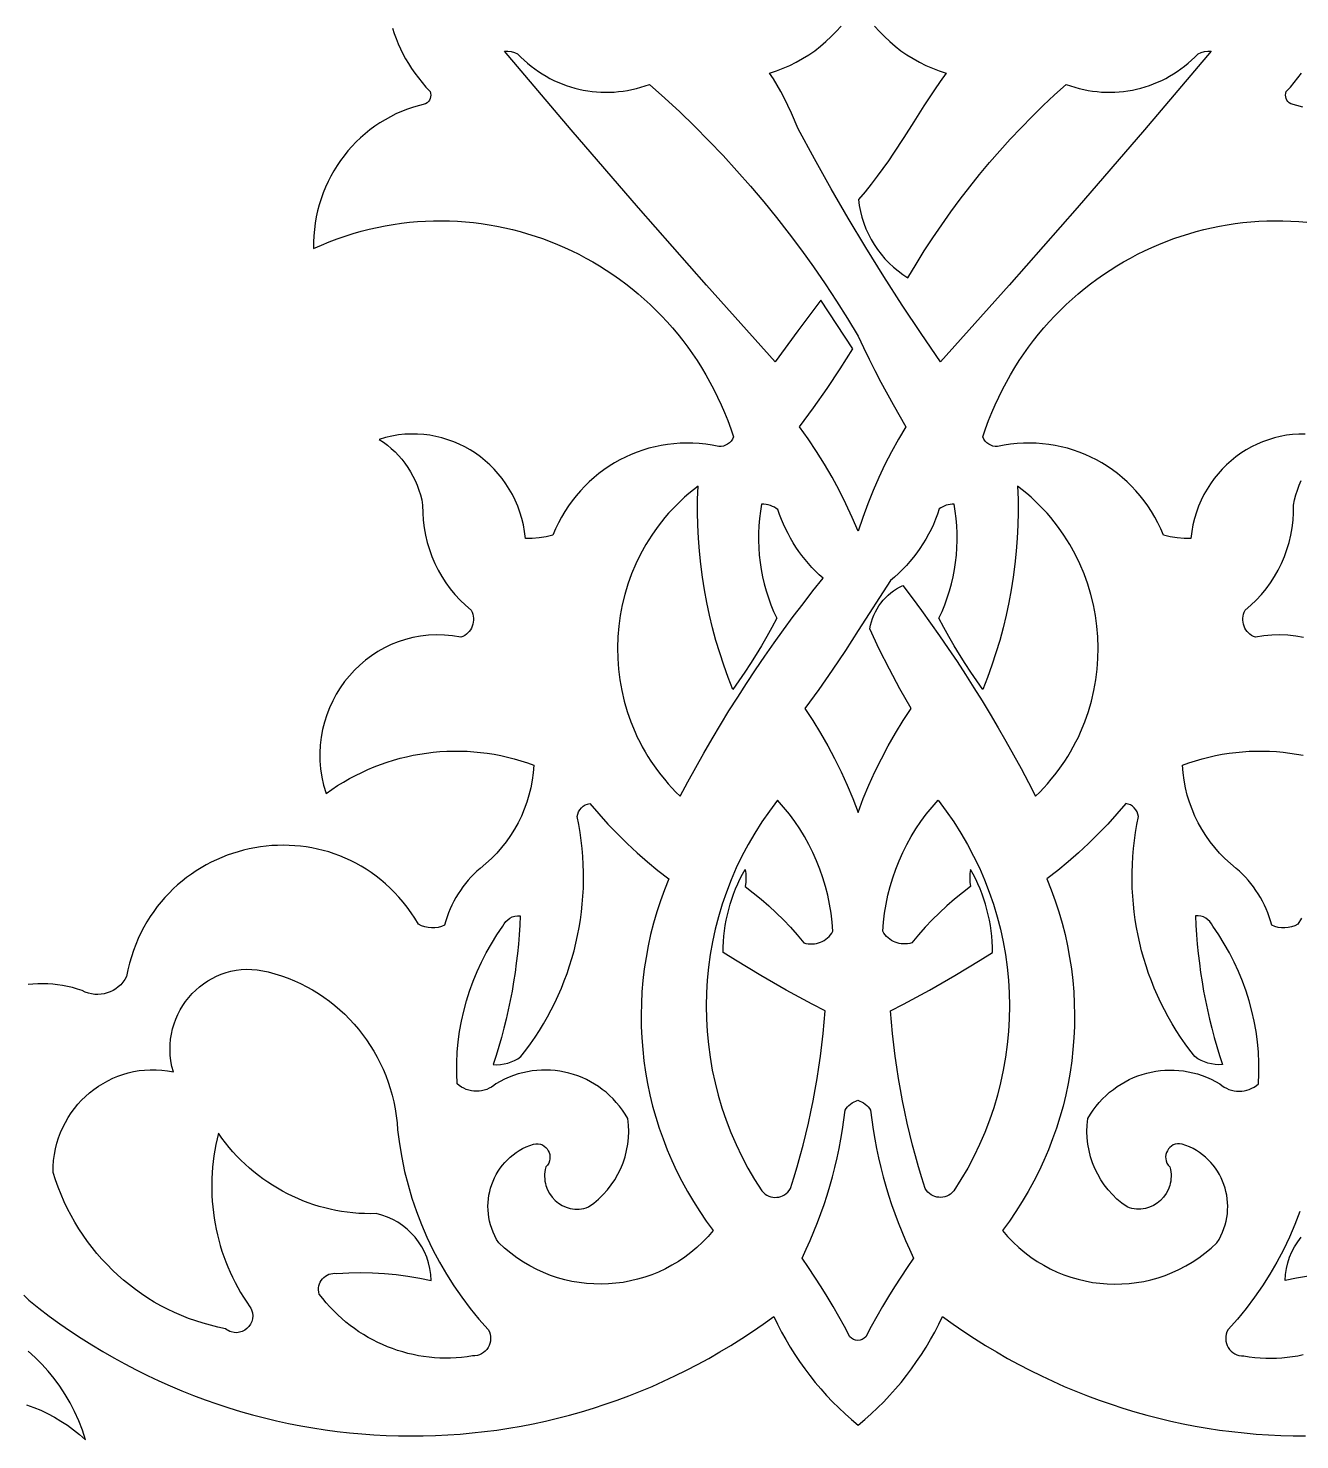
# Model space of a CAD drawing. Extents: x -103 to 103, y 12 to 127.
# Drawn here: x -41.7 to 22.2, y 12.1 to 83 of the extents above; entities that cross this region are included whole.
import ezdxf

# ---------------------------------------------------------------- set-up
doc = ezdxf.new("R2010")
doc.units = 0
doc.header["$MEASUREMENT"] = 0
doc.layers.add('LAYER_1', color=1, linetype='CONTINUOUS')

msp = doc.modelspace()

# ---------------------------------------------------------------- linework, layer by layer
at = {"layer": 'LAYER_1'}
for points in [[(-23.375, 82.966), (-23.289, 82.705), (-23.193, 82.446), (-23.088, 82.189), (-22.972, 81.934), (-22.847, 81.682), (-22.713, 81.432), (-22.568, 81.186), (-22.413, 80.943), (-22.249, 80.704), (-22.074, 80.468), (-21.889, 80.237), (-21.694, 80.009), (-21.488, 79.786), (-21.462, 79.698), (-21.453, 79.608), (-21.46, 79.52), (-21.483, 79.434), (-21.52, 79.355), (-21.571, 79.283), (-21.635, 79.221), (-21.711, 79.171), (-22.021, 79.095), (-22.325, 79.006), (-22.623, 78.905), (-22.914, 78.79), (-23.199, 78.664), (-23.476, 78.526), (-23.746, 78.376), (-24.008, 78.215), (-24.263, 78.044), (-24.509, 77.862), (-24.747, 77.669), (-24.977, 77.468), (-25.197, 77.256), (-25.408, 77.036), (-25.61, 76.807), (-25.802, 76.569), (-25.984, 76.323), (-26.155, 76.07), (-26.317, 75.809), (-26.467, 75.541), (-26.606, 75.267), (-26.734, 74.986), (-26.851, 74.7), (-26.955, 74.407), (-27.048, 74.11), (-27.128, 73.807), (-27.195, 73.5), (-27.249, 73.188), (-27.291, 72.873), (-27.318, 72.554), (-27.332, 72.231), (-27.332, 71.906), (-26.939, 72.081), (-26.543, 72.243), (-26.145, 72.394), (-25.746, 72.532), (-25.346, 72.659), (-24.944, 72.775), (-24.542, 72.879), (-24.139, 72.971), (-23.735, 73.052), (-23.331, 73.121), (-22.926, 73.18), (-22.522, 73.227), (-22.118, 73.263), (-21.714, 73.288), (-21.311, 73.303), (-20.909, 73.306), (-20.508, 73.299), (-20.107, 73.281), (-19.709, 73.253), (-19.311, 73.214), (-18.916, 73.165), (-18.522, 73.105), (-18.131, 73.035), (-17.741, 72.956), (-17.355, 72.866), (-16.971, 72.766), (-16.59, 72.656), (-16.211, 72.537), (-15.837, 72.408), (-15.465, 72.269), (-15.098, 72.121), (-14.734, 71.964), (-14.374, 71.797), (-14.018, 71.62), (-13.667, 71.435), (-13.32, 71.241), (-12.979, 71.037), (-12.642, 70.825), (-12.31, 70.604), (-11.984, 70.374), (-11.663, 70.135), (-11.348, 69.888), (-11.039, 69.632), (-10.736, 69.368), (-10.439, 69.096), (-10.149, 68.815), (-9.866, 68.527), (-9.589, 68.23), (-9.32, 67.925), (-9.057, 67.612), (-8.803, 67.292), (-8.556, 66.964), (-8.316, 66.628), (-8.085, 66.285), (-7.862, 65.934), (-7.648, 65.576), (-7.442, 65.21), (-7.245, 64.838), (-7.056, 64.458), (-6.877, 64.071), (-6.708, 63.677), (-6.548, 63.277), (-6.398, 62.87), (-6.257, 62.455), (-6.31, 62.346), (-6.378, 62.248), (-6.459, 62.164), (-6.552, 62.093), (-6.654, 62.038), (-6.764, 61.999), (-6.879, 61.979), (-6.999, 61.976), (-7.324, 62.042), (-7.648, 62.092), (-7.973, 62.127), (-8.296, 62.147), (-8.618, 62.153), (-8.938, 62.143), (-9.256, 62.12), (-9.572, 62.083), (-9.884, 62.032), (-10.193, 61.967), (-10.499, 61.889), (-10.8, 61.797), (-11.096, 61.693), (-11.388, 61.576), (-11.674, 61.447), (-11.955, 61.305), (-12.229, 61.151), (-12.497, 60.985), (-12.758, 60.807), (-13.011, 60.618), (-13.256, 60.418), (-13.494, 60.207), (-13.722, 59.985), (-13.942, 59.753), (-14.152, 59.51), (-14.352, 59.257), (-14.542, 58.994), (-14.722, 58.721), (-14.89, 58.439), (-15.047, 58.147), (-15.192, 57.847), (-15.324, 57.537), (-15.663, 57.453), (-16.007, 57.397), (-16.354, 57.369), (-16.703, 57.369), (-16.745, 57.708), (-16.804, 58.04), (-16.882, 58.364), (-16.976, 58.679), (-17.087, 58.985), (-17.213, 59.281), (-17.355, 59.568), (-17.511, 59.844), (-17.681, 60.11), (-17.865, 60.365), (-18.061, 60.609), (-18.27, 60.84), (-18.49, 61.059), (-18.721, 61.266), (-18.962, 61.459), (-19.213, 61.639), (-19.473, 61.805), (-19.741, 61.956), (-20.018, 62.093), (-20.301, 62.215), (-20.591, 62.32), (-20.888, 62.41), (-21.189, 62.484), (-21.496, 62.54), (-21.806, 62.58), (-22.12, 62.601), (-22.437, 62.605), (-22.757, 62.59), (-23.078, 62.556), (-23.4, 62.503), (-23.723, 62.43), (-24.046, 62.337), (-23.832, 62.195), (-23.627, 62.043), (-23.432, 61.881), (-23.246, 61.708), (-23.069, 61.527), (-22.903, 61.336), (-22.747, 61.137), (-22.602, 60.93), (-22.467, 60.715), (-22.344, 60.494), (-22.233, 60.265), (-22.133, 60.031), (-22.045, 59.79), (-21.97, 59.545), (-21.908, 59.294), (-21.858, 59.04), (-21.855, 58.657), (-21.83, 58.277), (-21.784, 57.901), (-21.717, 57.53), (-21.629, 57.164), (-21.521, 56.806), (-21.394, 56.454), (-21.247, 56.111), (-21.082, 55.777), (-20.898, 55.453), (-20.695, 55.139), (-20.475, 54.837), (-20.238, 54.548), (-19.984, 54.272), (-19.713, 54.01), (-19.426, 53.763), (-19.379, 53.665), (-19.344, 53.564), (-19.321, 53.462), (-19.31, 53.36), (-19.309, 53.258), (-19.32, 53.157), (-19.34, 53.058), (-19.371, 52.962), (-19.412, 52.87), (-19.462, 52.783), (-19.521, 52.701), (-19.588, 52.626), (-19.665, 52.558), (-19.749, 52.499), (-19.841, 52.448), (-19.94, 52.407), (-20.356, 52.477), (-20.767, 52.516), (-21.172, 52.527), (-21.57, 52.51), (-21.961, 52.466), (-22.344, 52.396), (-22.717, 52.301), (-23.081, 52.181), (-23.434, 52.039), (-23.776, 51.874), (-24.105, 51.689), (-24.421, 51.483), (-24.723, 51.257), (-25.01, 51.014), (-25.281, 50.752), (-25.536, 50.475), (-25.774, 50.181), (-25.994, 49.874), (-26.194, 49.552), (-26.375, 49.218), (-26.536, 48.873), (-26.675, 48.516), (-26.792, 48.15), (-26.885, 47.774), (-26.955, 47.391), (-27.001, 47.001), (-27.02, 46.605), (-27.014, 46.204), (-26.98, 45.799), (-26.918, 45.39), (-26.828, 44.98), (-26.708, 44.568), (-26.421, 44.77), (-26.129, 44.962), (-25.833, 45.144), (-25.532, 45.316), (-25.227, 45.478), (-24.918, 45.63), (-24.606, 45.773), (-24.29, 45.905), (-23.97, 46.027), (-23.648, 46.139), (-23.323, 46.241), (-22.995, 46.333), (-22.666, 46.415), (-22.334, 46.486), (-22, 46.547), (-21.665, 46.598), (-21.328, 46.639), (-20.99, 46.669), (-20.651, 46.689), (-20.312, 46.698), (-19.972, 46.697), (-19.632, 46.686), (-19.293, 46.664), (-18.953, 46.631), (-18.614, 46.588), (-18.276, 46.535), (-17.938, 46.47), (-17.602, 46.395), (-17.268, 46.31), (-16.935, 46.213), (-16.604, 46.106), (-16.276, 45.988), (-16.307, 45.607), (-16.359, 45.229), (-16.43, 44.857), (-16.521, 44.491), (-16.63, 44.131), (-16.758, 43.778), (-16.905, 43.434), (-17.069, 43.098), (-17.25, 42.771), (-17.449, 42.455), (-17.664, 42.15), (-17.895, 41.856), (-18.142, 41.575), (-18.405, 41.306), (-18.683, 41.052), (-18.975, 40.812), (-19.135, 40.67), (-19.288, 40.523), (-19.436, 40.37), (-19.577, 40.212), (-19.713, 40.048), (-19.842, 39.88), (-19.964, 39.707), (-20.08, 39.529), (-20.19, 39.347), (-20.292, 39.161), (-20.388, 38.971), (-20.477, 38.778), (-20.558, 38.58), (-20.633, 38.379), (-20.699, 38.176), (-20.759, 37.969), (-20.918, 37.9), (-21.082, 37.853), (-21.25, 37.827), (-21.419, 37.822), (-21.587, 37.838), (-21.753, 37.875), (-21.914, 37.933), (-22.068, 38.012), (-22.248, 38.306), (-22.436, 38.588), (-22.632, 38.859), (-22.836, 39.118), (-23.046, 39.365), (-23.264, 39.6), (-23.488, 39.824), (-23.718, 40.037), (-23.954, 40.238), (-24.196, 40.428), (-24.443, 40.606), (-24.695, 40.774), (-24.952, 40.93), (-25.213, 41.075), (-25.477, 41.209), (-25.746, 41.331), (-26.018, 41.443), (-26.293, 41.544), (-26.571, 41.634), (-26.851, 41.714), (-27.133, 41.782), (-27.417, 41.84), (-27.702, 41.887), (-27.988, 41.924), (-28.276, 41.95), (-28.564, 41.966), (-28.852, 41.971), (-29.139, 41.966), (-29.427, 41.951), (-29.713, 41.926), (-29.999, 41.89), (-30.283, 41.844), (-30.565, 41.788), (-30.846, 41.723), (-31.124, 41.647), (-31.399, 41.561), (-31.671, 41.466), (-31.94, 41.36), (-32.205, 41.246), (-32.467, 41.121), (-32.724, 40.987), (-32.976, 40.843), (-33.224, 40.69), (-33.466, 40.527), (-33.703, 40.355), (-33.934, 40.174), (-34.158, 39.983), (-34.376, 39.784), (-34.588, 39.575), (-34.792, 39.357), (-34.989, 39.13), (-35.178, 38.894), (-35.359, 38.649), (-35.531, 38.395), (-35.695, 38.133), (-35.85, 37.862), (-35.995, 37.582), (-36.131, 37.293), (-36.257, 36.996), (-36.372, 36.69), (-36.477, 36.376), (-36.571, 36.054), (-36.653, 35.723), (-36.724, 35.384), (-36.809, 35.235), (-36.907, 35.099), (-37.015, 34.976), (-37.134, 34.865), (-37.262, 34.767), (-37.398, 34.684), (-37.541, 34.614), (-37.689, 34.559), (-37.842, 34.518), (-37.998, 34.492), (-38.156, 34.482), (-38.316, 34.488), (-38.475, 34.51), (-38.634, 34.548), (-38.79, 34.603), (-38.943, 34.676), (-39.188, 34.757), (-39.434, 34.827), (-39.681, 34.886), (-39.929, 34.934), (-40.178, 34.972), (-40.426, 35), (-40.675, 35.016), (-40.923, 35.023), (-41.171, 35.019), (-41.417, 35.006), (-41.663, 34.982)], [(0.823, 83.075), (1.065, 82.802), (1.32, 82.541), (1.586, 82.294), (1.862, 82.059), (2.15, 81.838), (2.447, 81.632), (2.754, 81.439), (3.071, 81.261), (3.396, 81.099), (3.728, 80.952), (4.069, 80.821), (4.417, 80.706), (4.121, 80.29), (3.839, 79.878), (3.304, 79.065), (2.794, 78.266), (2.292, 77.477), (1.78, 76.696), (1.515, 76.308), (1.242, 75.921), (0.957, 75.534), (0.659, 75.148), (0.346, 74.761), (0.015, 74.374), (0.057, 74.07), (0.116, 73.77), (0.191, 73.476), (0.283, 73.188), (0.391, 72.907), (0.514, 72.633), (0.652, 72.368), (0.804, 72.111), (0.971, 71.863), (1.151, 71.625), (1.345, 71.398), (1.551, 71.182), (1.771, 70.978), (2.002, 70.786), (2.245, 70.608), (2.499, 70.443), (2.904, 71.123), (3.321, 71.793), (3.751, 72.455), (4.194, 73.107), (4.65, 73.749), (5.117, 74.383), (5.597, 75.006), (6.09, 75.619), (6.594, 76.222), (7.109, 76.815), (7.637, 77.398), (8.176, 77.969), (8.726, 78.53), (9.287, 79.08), (9.86, 79.618), (10.443, 80.145), (10.661, 80.068), (10.879, 79.999), (11.1, 79.938), (11.321, 79.886), (11.543, 79.843), (11.765, 79.808), (11.988, 79.781), (12.212, 79.763), (12.435, 79.752), (12.658, 79.75), (12.88, 79.757), (13.102, 79.771), (13.323, 79.793), (13.543, 79.823), (13.761, 79.862), (13.978, 79.908), (14.193, 79.962), (14.406, 80.023), (14.617, 80.093), (14.826, 80.17), (15.032, 80.255), (15.235, 80.347), (15.436, 80.447), (15.633, 80.555), (15.826, 80.67), (16.016, 80.792), (16.202, 80.922), (16.384, 81.059), (16.561, 81.203), (16.734, 81.355), (16.902, 81.513), (17.066, 81.679), (17.222, 81.745), (17.385, 81.79), (17.552, 81.814), (17.721, 81.815), (16.052, 79.84), (14.374, 77.872), (12.688, 75.913), (10.993, 73.96), (9.289, 72.016), (7.578, 70.079), (5.857, 68.151), (4.129, 66.23), (3.16, 67.641), (2.212, 69.067), (1.286, 70.508), (0.382, 71.963), (-0.5, 73.431), (-1.361, 74.913), (-2.199, 76.408), (-3.015, 77.917), (-3.354, 78.703), (-3.527, 79.08), (-3.703, 79.441), (-3.883, 79.787), (-4.067, 80.115), (-4.256, 80.422), (-4.45, 80.706), (-4.103, 80.821), (-3.762, 80.952), (-3.429, 81.099), (-3.104, 81.261), (-2.788, 81.439), (-2.481, 81.632), (-2.183, 81.838), (-1.896, 82.059), (-1.619, 82.294), (-1.353, 82.541), (-1.099, 82.802), (-0.857, 83.075)], [(22.325, 79.006), (22.021, 79.095), (21.711, 79.171), (21.635, 79.221), (21.571, 79.283), (21.52, 79.355), (21.483, 79.434), (21.46, 79.52), (21.453, 79.608), (21.462, 79.698), (21.488, 79.786), (21.694, 80.009), (21.889, 80.237), (22.074, 80.468), (22.249, 80.704)], [(22.437, 62.605), (22.12, 62.601), (21.806, 62.58), (21.496, 62.54), (21.189, 62.484), (20.888, 62.41), (20.591, 62.32), (20.301, 62.215), (20.018, 62.093), (19.741, 61.956), (19.473, 61.805), (19.213, 61.639), (18.962, 61.459), (18.721, 61.266), (18.49, 61.059), (18.27, 60.84), (18.061, 60.609), (17.865, 60.365), (17.681, 60.11), (17.511, 59.844), (17.355, 59.568), (17.213, 59.281), (17.087, 58.985), (16.976, 58.679), (16.882, 58.364), (16.804, 58.04), (16.745, 57.708), (16.703, 57.369), (16.354, 57.369), (16.007, 57.397), (15.663, 57.453), (15.324, 57.537), (15.192, 57.847), (15.047, 58.147), (14.89, 58.439), (14.722, 58.721), (14.542, 58.994), (14.352, 59.257), (14.152, 59.51), (13.942, 59.753), (13.722, 59.985), (13.494, 60.207), (13.256, 60.418), (13.011, 60.618), (12.758, 60.807), (12.497, 60.985), (12.229, 61.151), (11.955, 61.305), (11.674, 61.447), (11.388, 61.576), (11.096, 61.693), (10.8, 61.797), (10.499, 61.889), (10.193, 61.967), (9.884, 62.032), (9.572, 62.083), (9.256, 62.12), (8.938, 62.143), (8.618, 62.153), (8.296, 62.147), (7.973, 62.127), (7.648, 62.092), (7.324, 62.042), (6.999, 61.976), (6.879, 61.979), (6.764, 61.999), (6.654, 62.038), (6.552, 62.093), (6.459, 62.164), (6.378, 62.248), (6.31, 62.346), (6.257, 62.455), (6.398, 62.87), (6.548, 63.277), (6.708, 63.677), (6.877, 64.071), (7.056, 64.458), (7.245, 64.838), (7.442, 65.21), (7.648, 65.576), (7.862, 65.934), (8.085, 66.285), (8.316, 66.628), (8.556, 66.964), (8.803, 67.292), (9.057, 67.612), (9.32, 67.925), (9.589, 68.23), (9.866, 68.527), (10.149, 68.815), (10.439, 69.096), (10.736, 69.368), (11.039, 69.632), (11.348, 69.888), (11.663, 70.135), (11.984, 70.374), (12.31, 70.604), (12.642, 70.825), (12.979, 71.037), (13.32, 71.241), (13.667, 71.435), (14.018, 71.62), (14.374, 71.797), (14.734, 71.964), (15.098, 72.121), (15.465, 72.269), (15.837, 72.408), (16.211, 72.537), (16.59, 72.656), (16.971, 72.766), (17.355, 72.866), (17.741, 72.956), (18.131, 73.035), (18.522, 73.105), (18.916, 73.165), (19.311, 73.214), (19.709, 73.253), (20.107, 73.281), (20.508, 73.299), (20.909, 73.306), (21.311, 73.303), (21.714, 73.288), (22.118, 73.263), (22.522, 73.227)], [(22.344, 52.396), (21.961, 52.466), (21.57, 52.51), (21.172, 52.527), (20.767, 52.516), (20.356, 52.477), (19.94, 52.407), (19.841, 52.448), (19.749, 52.499), (19.665, 52.558), (19.588, 52.626), (19.521, 52.701), (19.462, 52.783), (19.412, 52.87), (19.371, 52.962), (19.34, 53.058), (19.32, 53.157), (19.309, 53.258), (19.31, 53.36), (19.321, 53.462), (19.344, 53.564), (19.379, 53.665), (19.426, 53.763), (19.713, 54.01), (19.984, 54.272), (20.238, 54.548), (20.475, 54.837), (20.695, 55.139), (20.898, 55.453), (21.082, 55.777), (21.247, 56.111), (21.394, 56.454), (21.521, 56.806), (21.629, 57.164), (21.717, 57.53), (21.784, 57.901), (21.83, 58.277), (21.855, 58.657), (21.858, 59.04), (21.908, 59.294), (21.97, 59.545), (22.045, 59.79), (22.133, 60.031), (22.233, 60.265)], [(22.248, 38.306), (22.068, 38.012), (21.914, 37.933), (21.753, 37.875), (21.587, 37.838), (21.419, 37.822), (21.25, 37.827), (21.082, 37.853), (20.918, 37.9), (20.759, 37.969), (20.699, 38.176), (20.633, 38.379), (20.558, 38.58), (20.477, 38.778), (20.388, 38.971), (20.292, 39.161), (20.19, 39.347), (20.08, 39.529), (19.964, 39.707), (19.842, 39.88), (19.713, 40.048), (19.577, 40.212), (19.436, 40.37), (19.288, 40.523), (19.135, 40.67), (18.975, 40.812), (18.683, 41.052), (18.405, 41.306), (18.142, 41.575), (17.895, 41.856), (17.664, 42.15), (17.449, 42.455), (17.25, 42.771), (17.069, 43.098), (16.905, 43.434), (16.758, 43.778), (16.63, 44.131), (16.521, 44.491), (16.43, 44.857), (16.359, 45.229), (16.307, 45.607), (16.276, 45.988), (16.604, 46.106), (16.935, 46.213), (17.268, 46.31), (17.602, 46.395), (17.938, 46.47), (18.276, 46.535), (18.614, 46.588), (18.953, 46.631), (19.293, 46.664), (19.632, 46.686), (19.972, 46.697), (20.312, 46.698), (20.651, 46.689), (20.99, 46.669), (21.328, 46.639), (21.665, 46.598), (22, 46.547), (22.334, 46.486)], [(22.169, 23.596), (21.919, 22.944), (21.644, 22.304), (21.343, 21.675), (21.017, 21.058), (20.668, 20.455), (20.294, 19.867), (19.896, 19.293), (19.476, 18.735), (19.032, 18.193), (18.566, 17.669), (18.511, 17.554), (18.474, 17.437), (18.454, 17.32), (18.449, 17.203), (18.46, 17.088), (18.486, 16.977), (18.525, 16.87), (18.577, 16.769), (18.641, 16.676), (18.716, 16.592), (18.802, 16.518), (18.897, 16.455), (19.001, 16.405), (19.113, 16.37), (19.232, 16.35), (19.357, 16.347), (19.631, 16.306), (19.906, 16.274), (20.18, 16.252), (20.454, 16.24), (20.727, 16.237), (20.999, 16.243), (21.27, 16.259), (21.54, 16.284), (21.808, 16.319), (22.075, 16.362), (22.339, 16.415)], [(22.596, 20.359), (22.008, 20.258), (21.424, 20.134), (21.446, 20.438), (21.492, 20.734), (21.563, 21.023), (21.656, 21.302), (21.771, 21.571), (21.906, 21.828), (22.061, 22.072), (22.236, 22.302)], [(-41.882, 19.397), (-41.631, 19.144), (-41.117, 18.739), (-40.598, 18.347), (-40.072, 17.966), (-39.541, 17.599), (-39.003, 17.243), (-38.461, 16.9), (-37.913, 16.569), (-37.36, 16.251), (-36.802, 15.945), (-36.24, 15.652), (-35.673, 15.371), (-35.101, 15.102), (-34.526, 14.846), (-33.946, 14.602), (-33.363, 14.37), (-32.777, 14.151), (-32.187, 13.945), (-31.594, 13.751), (-30.998, 13.569), (-30.399, 13.4), (-29.797, 13.243), (-29.193, 13.098), (-28.587, 12.967), (-27.979, 12.847), (-27.37, 12.74), (-26.758, 12.646), (-26.146, 12.564), (-25.531, 12.494), (-24.916, 12.437), (-24.301, 12.392), (-23.684, 12.36), (-23.067, 12.34), (-22.45, 12.333), (-21.832, 12.339), (-21.215, 12.356), (-20.598, 12.387), (-19.982, 12.43), (-19.366, 12.485), (-18.751, 12.553), (-18.138, 12.633), (-17.525, 12.726), (-16.914, 12.832), (-16.305, 12.95), (-15.698, 13.08), (-15.092, 13.224), (-14.489, 13.379), (-13.889, 13.547), (-13.291, 13.728), (-12.695, 13.922), (-12.103, 14.127), (-11.514, 14.346), (-10.928, 14.577), (-10.346, 14.821), (-9.768, 15.077), (-9.194, 15.346), (-8.624, 15.627), (-8.058, 15.921), (-7.497, 16.228), (-6.94, 16.547), (-6.389, 16.879), (-5.843, 17.223), (-5.302, 17.58), (-4.766, 17.95), (-4.236, 18.332), (-4.045, 17.937), (-3.844, 17.549), (-3.632, 17.167), (-3.41, 16.792), (-3.178, 16.423), (-2.936, 16.062), (-2.684, 15.707), (-2.422, 15.361), (-2.151, 15.022), (-1.87, 14.691), (-1.581, 14.367), (-1.282, 14.053), (-0.974, 13.746), (-0.658, 13.449), (-0.333, 13.16), (0, 12.881), (0.333, 13.16), (0.658, 13.449), (0.974, 13.746), (1.282, 14.053), (1.581, 14.367), (1.87, 14.691), (2.151, 15.022), (2.422, 15.361), (2.684, 15.707), (2.936, 16.062), (3.178, 16.423), (3.41, 16.792), (3.632, 17.167), (3.844, 17.549), (4.045, 17.937), (4.236, 18.332), (4.766, 17.95), (5.302, 17.58), (5.843, 17.223), (6.389, 16.879), (6.94, 16.547), (7.497, 16.228), (8.058, 15.921), (8.624, 15.627), (9.194, 15.346), (9.768, 15.077), (10.346, 14.821), (10.928, 14.577), (11.514, 14.346), (12.103, 14.127), (12.695, 13.922), (13.291, 13.728), (13.889, 13.547), (14.489, 13.379), (15.092, 13.224), (15.698, 13.08), (16.305, 12.95), (16.914, 12.832), (17.525, 12.726), (18.138, 12.633), (18.751, 12.553), (19.366, 12.485), (19.982, 12.43), (20.598, 12.387), (21.215, 12.356), (21.832, 12.339), (22.45, 12.333)], [(-41.739, 13.901), (-41.38, 13.769), (-41.028, 13.62), (-40.682, 13.456), (-40.344, 13.275), (-40.013, 13.079), (-39.691, 12.868), (-39.378, 12.641), (-39.074, 12.4), (-38.78, 12.143), (-38.939, 12.63), (-39.122, 13.101), (-39.327, 13.557), (-39.553, 13.997), (-39.8, 14.42), (-40.067, 14.826), (-40.352, 15.215), (-40.655, 15.586), (-40.975, 15.939), (-41.312, 16.274), (-41.664, 16.589)]]:
    msp.add_lwpolyline(points, dxfattribs=at)
for points in [[(-0.269, 66.879), (-1.869, 69.32), (-3.022, 67.78), (-4.162, 66.23), (-5.891, 68.151), (-7.611, 70.079), (-9.323, 72.016), (-11.026, 73.96), (-12.721, 75.913), (-14.407, 77.872), (-16.085, 79.84), (-17.754, 81.815), (-17.585, 81.814), (-17.418, 81.79), (-17.256, 81.745), (-17.099, 81.679), (-16.936, 81.513), (-16.768, 81.355), (-16.595, 81.203), (-16.417, 81.059), (-16.235, 80.922), (-16.05, 80.792), (-15.86, 80.67), (-15.666, 80.555), (-15.469, 80.447), (-15.269, 80.347), (-15.066, 80.255), (-14.86, 80.17), (-14.651, 80.093), (-14.44, 80.023), (-14.227, 79.962), (-14.012, 79.908), (-13.795, 79.862), (-13.576, 79.823), (-13.356, 79.793), (-13.135, 79.771), (-12.914, 79.757), (-12.691, 79.75), (-12.468, 79.752), (-12.245, 79.763), (-12.022, 79.781), (-11.799, 79.808), (-11.576, 79.843), (-11.354, 79.886), (-11.133, 79.938), (-10.913, 79.999), (-10.694, 80.068), (-10.477, 80.145), (-9.709, 79.46), (-8.955, 78.761), (-8.216, 78.046), (-7.491, 77.317), (-6.78, 76.573), (-6.085, 75.816), (-5.405, 75.044), (-4.74, 74.259), (-4.091, 73.46), (-3.457, 72.649), (-2.84, 71.824), (-2.238, 70.987), (-1.653, 70.137), (-1.084, 69.275), (-0.532, 68.401), (0.003, 67.515), (0.268, 66.938), (0.549, 66.362), (0.841, 65.787), (1.142, 65.214), (1.763, 64.08), (2.389, 62.969), (2.021, 62.349), (1.673, 61.718), (1.345, 61.076), (1.036, 60.425), (0.748, 59.764), (0.479, 59.094), (0.232, 58.416), (0.005, 57.729), (-0.293, 58.424), (-0.612, 59.108), (-0.951, 59.781), (-1.311, 60.443), (-1.691, 61.093), (-2.091, 61.731), (-2.51, 62.357), (-2.948, 62.969), (-2.243, 63.921), (-1.561, 64.89), (-0.903, 65.876)], [(-1.762, 55.368), (-1.955, 55.543), (-2.142, 55.725), (-2.323, 55.912), (-2.497, 56.105), (-2.664, 56.304), (-2.824, 56.508), (-2.978, 56.718), (-3.124, 56.932), (-3.263, 57.152), (-3.395, 57.376), (-3.52, 57.605), (-3.636, 57.838), (-3.746, 58.076), (-3.847, 58.317), (-3.941, 58.562), (-4.026, 58.811), (-4.113, 58.871), (-4.206, 58.926), (-4.304, 58.973), (-4.407, 59.014), (-4.513, 59.046), (-4.623, 59.071), (-4.735, 59.086), (-4.849, 59.093), (-4.909, 58.728), (-4.954, 58.361), (-4.985, 57.994), (-5.001, 57.627), (-5.003, 57.26), (-4.99, 56.894), (-4.964, 56.529), (-4.923, 56.165), (-4.867, 55.803), (-4.798, 55.444), (-4.715, 55.087), (-4.617, 54.734), (-4.506, 54.385), (-4.381, 54.039), (-4.242, 53.698), (-4.089, 53.363), (-4.336, 52.899), (-4.592, 52.44), (-4.855, 51.985), (-5.126, 51.536), (-5.404, 51.091), (-5.69, 50.651), (-5.984, 50.216), (-6.285, 49.787), (-6.524, 50.394), (-6.746, 51.008), (-6.951, 51.626), (-7.139, 52.25), (-7.31, 52.878), (-7.463, 53.511), (-7.6, 54.147), (-7.719, 54.787), (-7.82, 55.43), (-7.904, 56.076), (-7.971, 56.724), (-8.02, 57.374), (-8.051, 58.025), (-8.064, 58.678), (-8.06, 59.332), (-8.038, 59.987), (-8.269, 59.808), (-8.493, 59.623), (-8.71, 59.434), (-8.921, 59.24), (-9.125, 59.04), (-9.322, 58.837), (-9.512, 58.628), (-9.696, 58.416), (-9.873, 58.199), (-10.043, 57.978), (-10.207, 57.754), (-10.363, 57.525), (-10.513, 57.294), (-10.656, 57.058), (-10.922, 56.578), (-11.16, 56.087), (-11.371, 55.585), (-11.555, 55.073), (-11.711, 54.554), (-11.839, 54.028), (-11.94, 53.497), (-12.012, 52.962), (-12.058, 52.423), (-12.075, 51.883), (-12.064, 51.343), (-12.025, 50.803), (-11.958, 50.266), (-11.863, 49.731), (-11.74, 49.202), (-11.588, 48.678), (-11.408, 48.161), (-11.199, 47.653), (-11.084, 47.402), (-10.962, 47.154), (-10.833, 46.908), (-10.696, 46.666), (-10.553, 46.426), (-10.402, 46.19), (-10.244, 45.956), (-10.079, 45.727), (-9.906, 45.501), (-9.727, 45.279), (-9.54, 45.06), (-9.346, 44.846), (-9.144, 44.637), (-8.936, 44.431), (-8.547, 45.157), (-8.15, 45.878), (-7.745, 46.595), (-7.332, 47.305), (-6.911, 48.011), (-6.483, 48.711), (-6.046, 49.405), (-5.601, 50.093), (-5.148, 50.776), (-4.688, 51.452), (-4.22, 52.121), (-3.743, 52.785), (-3.26, 53.441), (-2.768, 54.09), (-2.269, 54.733)], [(-0.002, 43.622), (0.259, 44.309), (0.54, 44.988), (0.842, 45.656), (1.165, 46.315), (1.507, 46.963), (1.869, 47.6), (2.251, 48.225), (2.652, 48.839), (2.097, 49.817), (1.567, 50.81), (1.061, 51.815), (0.579, 52.833), (0.616, 53.01), (0.663, 53.184), (0.72, 53.354), (0.787, 53.519), (0.863, 53.679), (0.948, 53.834), (1.042, 53.983), (1.145, 54.126), (1.255, 54.263), (1.374, 54.392), (1.5, 54.515), (1.634, 54.629), (1.774, 54.736), (1.921, 54.834), (2.075, 54.924), (2.235, 55.004), (2.707, 54.382), (3.173, 53.754), (3.631, 53.121), (4.082, 52.482), (4.525, 51.839), (4.961, 51.19), (5.39, 50.536), (5.811, 49.877), (6.224, 49.213), (6.63, 48.544), (7.028, 47.87), (7.418, 47.191), (7.801, 46.508), (8.176, 45.82), (8.543, 45.128), (8.902, 44.431), (9.111, 44.637), (9.312, 44.846), (9.506, 45.06), (9.693, 45.279), (9.873, 45.501), (10.045, 45.727), (10.21, 45.956), (10.368, 46.19), (10.519, 46.426), (10.663, 46.666), (10.799, 46.908), (10.928, 47.154), (11.051, 47.402), (11.166, 47.653), (11.374, 48.161), (11.554, 48.678), (11.706, 49.202), (11.829, 49.731), (11.925, 50.266), (11.991, 50.803), (12.03, 51.343), (12.041, 51.883), (12.024, 52.423), (11.979, 52.962), (11.906, 53.497), (11.805, 54.028), (11.677, 54.554), (11.521, 55.073), (11.338, 55.585), (11.127, 56.087), (10.888, 56.578), (10.623, 57.058), (10.48, 57.294), (10.33, 57.525), (10.173, 57.754), (10.01, 57.978), (9.84, 58.199), (9.663, 58.416), (9.479, 58.628), (9.288, 58.837), (9.091, 59.04), (8.887, 59.24), (8.677, 59.434), (8.459, 59.623), (8.235, 59.808), (8.004, 59.987), (8.026, 59.332), (8.031, 58.678), (8.017, 58.025), (7.986, 57.374), (7.937, 56.724), (7.871, 56.076), (7.787, 55.43), (7.685, 54.787), (7.566, 54.147), (7.43, 53.511), (7.276, 52.878), (7.105, 52.25), (6.917, 51.626), (6.712, 51.008), (6.49, 50.394), (6.251, 49.787), (5.95, 50.216), (5.657, 50.651), (5.371, 51.091), (5.092, 51.536), (4.821, 51.985), (4.558, 52.44), (4.303, 52.899), (4.055, 53.363), (4.208, 53.698), (4.347, 54.039), (4.472, 54.385), (4.584, 54.734), (4.681, 55.087), (4.765, 55.444), (4.834, 55.803), (4.889, 56.165), (4.93, 56.529), (4.957, 56.894), (4.969, 57.26), (4.968, 57.627), (4.951, 57.994), (4.92, 58.361), (4.875, 58.728), (4.815, 59.093), (4.715, 59.088), (4.616, 59.075), (4.519, 59.056), (4.424, 59.029), (4.242, 58.954), (4.155, 58.907), (4.072, 58.853), (3.982, 58.589), (3.883, 58.328), (3.774, 58.072), (3.657, 57.821), (3.531, 57.575), (3.396, 57.334), (3.253, 57.098), (3.102, 56.867), (2.943, 56.643), (2.776, 56.424), (2.601, 56.211), (2.419, 56.005), (2.229, 55.806), (2.032, 55.613), (1.828, 55.428), (1.617, 55.25), (-0.006, 52.749), (-0.64, 51.746), (-1.298, 50.76), (-1.98, 49.791), (-2.685, 48.839), (-2.281, 48.226), (-1.896, 47.601), (-1.53, 46.964), (-1.184, 46.316), (-0.858, 45.657), (-0.552, 44.988), (-0.267, 44.31)], [(-15.674, 25.833), (-15.703, 25.71), (-15.724, 25.588), (-15.735, 25.468), (-15.738, 25.35), (-15.733, 25.233), (-15.719, 25.119), (-15.698, 25.007), (-15.67, 24.897), (-15.592, 24.688), (-15.487, 24.493), (-15.359, 24.315), (-15.21, 24.155), (-15.042, 24.017), (-14.857, 23.901), (-14.658, 23.811), (-14.554, 23.777), (-14.447, 23.749), (-14.338, 23.729), (-14.227, 23.717), (-14.114, 23.713), (-14, 23.717), (-13.884, 23.729), (-13.768, 23.751), (-13.651, 23.782), (-13.533, 23.822), (-13.271, 24.012), (-13.025, 24.219), (-12.795, 24.441), (-12.583, 24.678), (-12.389, 24.929), (-12.212, 25.191), (-12.055, 25.466), (-11.917, 25.75), (-11.798, 26.043), (-11.7, 26.345), (-11.622, 26.653), (-11.565, 26.967), (-11.53, 27.286), (-11.518, 27.609), (-11.527, 27.934), (-11.56, 28.261), (-11.691, 28.477), (-11.832, 28.684), (-11.981, 28.882), (-12.138, 29.07), (-12.303, 29.248), (-12.476, 29.417), (-12.655, 29.575), (-12.841, 29.724), (-13.034, 29.862), (-13.232, 29.99), (-13.435, 30.108), (-13.643, 30.216), (-13.856, 30.313), (-14.072, 30.399), (-14.293, 30.474), (-14.516, 30.539), (-14.743, 30.592), (-14.971, 30.635), (-15.202, 30.666), (-15.434, 30.686), (-15.667, 30.694), (-15.901, 30.691), (-16.135, 30.676), (-16.369, 30.649), (-16.602, 30.61), (-16.834, 30.56), (-17.065, 30.497), (-17.294, 30.422), (-17.521, 30.335), (-17.745, 30.235), (-17.965, 30.123), (-18.183, 29.998), (-18.291, 29.913), (-18.405, 29.839), (-18.523, 29.776), (-18.645, 29.725), (-18.77, 29.685), (-18.897, 29.657), (-19.026, 29.64), (-19.156, 29.634), (-19.286, 29.64), (-19.414, 29.657), (-19.542, 29.685), (-19.667, 29.725), (-19.789, 29.776), (-19.907, 29.839), (-20.021, 29.913), (-20.129, 29.998), (-20.148, 30.528), (-20.145, 31.057), (-20.119, 31.584), (-20.071, 32.108), (-20.001, 32.628), (-19.909, 33.144), (-19.795, 33.655), (-19.66, 34.16), (-19.504, 34.659), (-19.326, 35.151), (-19.128, 35.635), (-18.909, 36.11), (-18.67, 36.576), (-18.41, 37.032), (-18.131, 37.478), (-17.831, 37.912), (-17.766, 38.034), (-17.684, 38.142), (-17.588, 38.235), (-17.48, 38.312), (-17.361, 38.372), (-17.235, 38.414), (-17.103, 38.435), (-16.966, 38.436), (-16.988, 37.959), (-17.018, 37.483), (-17.056, 37.008), (-17.103, 36.533), (-17.158, 36.06), (-17.222, 35.588), (-17.294, 35.118), (-17.374, 34.649), (-17.463, 34.182), (-17.561, 33.716), (-17.666, 33.252), (-17.78, 32.79), (-17.902, 32.33), (-18.032, 31.872), (-18.171, 31.416), (-18.318, 30.963), (-18.132, 30.958), (-17.948, 30.97), (-17.766, 30.998), (-17.588, 31.041), (-17.413, 31.1), (-17.244, 31.174), (-17.082, 31.263), (-16.926, 31.367), (-16.679, 31.686), (-16.441, 32.011), (-16.213, 32.341), (-15.995, 32.677), (-15.787, 33.019), (-15.589, 33.365), (-15.401, 33.717), (-15.223, 34.073), (-15.055, 34.433), (-14.897, 34.798), (-14.749, 35.167), (-14.612, 35.539), (-14.484, 35.915), (-14.368, 36.294), (-14.261, 36.676), (-14.166, 37.061), (-14.08, 37.449), (-14.006, 37.838), (-13.942, 38.23), (-13.888, 38.624), (-13.846, 39.02), (-13.814, 39.417), (-13.793, 39.815), (-13.783, 40.214), (-13.784, 40.613), (-13.796, 41.014), (-13.819, 41.414), (-13.853, 41.815), (-13.899, 42.215), (-13.955, 42.615), (-14.023, 43.015), (-14.103, 43.413), (-14.075, 43.536), (-14.029, 43.651), (-13.967, 43.755), (-13.89, 43.848), (-13.8, 43.928), (-13.698, 43.992), (-13.586, 44.04), (-13.466, 44.069), (-13.021, 43.545), (-12.561, 43.036), (-12.086, 42.541), (-11.597, 42.06), (-11.094, 41.596), (-10.578, 41.146), (-10.048, 40.713), (-9.505, 40.295), (-9.726, 39.743), (-9.928, 39.186), (-10.111, 38.625), (-10.274, 38.06), (-10.418, 37.491), (-10.543, 36.92), (-10.648, 36.346), (-10.735, 35.771), (-10.803, 35.194), (-10.852, 34.616), (-10.882, 34.037), (-10.893, 33.459), (-10.886, 32.881), (-10.859, 32.304), (-10.815, 31.728), (-10.752, 31.155), (-10.67, 30.583), (-10.57, 30.015), (-10.451, 29.45), (-10.315, 28.889), (-10.16, 28.333), (-9.987, 27.781), (-9.795, 27.235), (-9.586, 26.694), (-9.359, 26.16), (-9.114, 25.632), (-8.851, 25.112), (-8.57, 24.6), (-8.271, 24.095), (-7.955, 23.6), (-7.621, 23.113), (-7.27, 22.636), (-7.534, 22.334), (-7.81, 22.049), (-8.098, 21.782), (-8.396, 21.534), (-8.704, 21.303), (-9.02, 21.09), (-9.346, 20.895), (-9.678, 20.719), (-10.018, 20.56), (-10.364, 20.42), (-10.715, 20.298), (-11.071, 20.194), (-11.431, 20.109), (-11.794, 20.042), (-12.159, 19.994), (-12.527, 19.963), (-12.895, 19.952), (-13.263, 19.959), (-13.631, 19.984), (-13.998, 20.028), (-14.363, 20.091), (-14.726, 20.172), (-15.084, 20.273), (-15.439, 20.392), (-15.789, 20.53), (-16.134, 20.686), (-16.472, 20.862), (-16.803, 21.056), (-17.126, 21.27), (-17.441, 21.503), (-17.746, 21.754), (-18.042, 22.025), (-18.147, 22.198), (-18.241, 22.375), (-18.324, 22.555), (-18.394, 22.737), (-18.453, 22.921), (-18.5, 23.107), (-18.537, 23.294), (-18.562, 23.482), (-18.577, 23.669), (-18.581, 23.857), (-18.574, 24.043), (-18.557, 24.229), (-18.53, 24.412), (-18.492, 24.594), (-18.445, 24.773), (-18.388, 24.949), (-18.322, 25.121), (-18.246, 25.29), (-18.161, 25.454), (-18.067, 25.613), (-17.964, 25.767), (-17.853, 25.915), (-17.732, 26.056), (-17.604, 26.191), (-17.467, 26.319), (-17.322, 26.439), (-17.169, 26.551), (-17.008, 26.655), (-16.84, 26.749), (-16.664, 26.834), (-16.481, 26.909), (-16.291, 26.973), (-16.17, 26.993), (-16.055, 26.992), (-15.947, 26.972), (-15.848, 26.933), (-15.757, 26.88), (-15.677, 26.812), (-15.608, 26.734), (-15.551, 26.645), (-15.508, 26.549), (-15.48, 26.448), (-15.467, 26.343), (-15.471, 26.236), (-15.492, 26.13), (-15.532, 26.026), (-15.593, 25.926)], [(-3.402, 24.746), (-3.23, 25.289), (-3.065, 25.834), (-2.909, 26.381), (-2.762, 26.931), (-2.623, 27.482), (-2.493, 28.036), (-2.371, 28.592), (-2.257, 29.149), (-2.152, 29.709), (-2.056, 30.27), (-1.969, 30.832), (-1.89, 31.396), (-1.819, 31.961), (-1.757, 32.528), (-1.704, 33.095), (-1.66, 33.664), (-2.314, 34.005), (-2.964, 34.353), (-3.61, 34.708), (-4.252, 35.07), (-4.891, 35.44), (-5.525, 35.816), (-6.156, 36.2), (-6.782, 36.59), (-6.776, 36.864), (-6.762, 37.138), (-6.739, 37.41), (-6.708, 37.681), (-6.667, 37.95), (-6.619, 38.218), (-6.562, 38.484), (-6.497, 38.748), (-6.423, 39.01), (-6.341, 39.269), (-6.251, 39.525), (-6.153, 39.779), (-6.046, 40.029), (-5.932, 40.276), (-5.81, 40.52), (-5.679, 40.759), (-5.645, 40.546), (-5.633, 40.33), (-5.643, 40.114), (-5.677, 39.9), (-5.269, 39.592), (-4.872, 39.27), (-4.485, 38.936), (-4.11, 38.589), (-3.747, 38.229), (-3.395, 37.857), (-3.055, 37.474), (-2.727, 37.079), (-2.621, 37.049), (-2.515, 37.029), (-2.409, 37.019), (-2.304, 37.018), (-2.199, 37.026), (-2.096, 37.043), (-1.995, 37.069), (-1.896, 37.103), (-1.801, 37.146), (-1.709, 37.197), (-1.622, 37.255), (-1.539, 37.321), (-1.462, 37.395), (-1.39, 37.475), (-1.325, 37.563), (-1.267, 37.658), (-1.304, 38.116), (-1.36, 38.571), (-1.435, 39.021), (-1.529, 39.467), (-1.642, 39.907), (-1.773, 40.342), (-1.922, 40.77), (-2.089, 41.19), (-2.274, 41.603), (-2.476, 42.007), (-2.696, 42.403), (-2.932, 42.789), (-3.185, 43.165), (-3.454, 43.53), (-3.74, 43.884), (-4.042, 44.226), (-4.448, 43.69), (-4.83, 43.142), (-5.188, 42.581), (-5.522, 42.01), (-5.831, 41.427), (-6.116, 40.836), (-6.376, 40.235), (-6.611, 39.626), (-6.823, 39.01), (-7.009, 38.388), (-7.171, 37.759), (-7.308, 37.126), (-7.421, 36.489), (-7.509, 35.848), (-7.572, 35.205), (-7.611, 34.559), (-7.624, 33.913), (-7.613, 33.266), (-7.577, 32.62), (-7.516, 31.976), (-7.431, 31.333), (-7.32, 30.693), (-7.184, 30.057), (-7.023, 29.426), (-6.837, 28.799), (-6.627, 28.179), (-6.391, 27.565), (-6.129, 26.959), (-5.843, 26.361), (-5.532, 25.773), (-5.195, 25.194), (-4.833, 24.626), (-4.756, 24.543), (-4.672, 24.472), (-4.583, 24.414), (-4.489, 24.368), (-4.391, 24.335), (-4.29, 24.313), (-4.189, 24.304), (-4.087, 24.307), (-3.986, 24.321), (-3.887, 24.347), (-3.792, 24.385), (-3.701, 24.435), (-3.615, 24.496), (-3.536, 24.568), (-3.465, 24.651)], [(3.369, 24.746), (3.196, 25.289), (3.032, 25.834), (2.876, 26.381), (2.728, 26.931), (2.589, 27.482), (2.459, 28.036), (2.337, 28.592), (2.224, 29.149), (2.119, 29.709), (2.023, 30.27), (1.935, 30.832), (1.856, 31.396), (1.786, 31.961), (1.724, 32.528), (1.671, 33.095), (1.627, 33.664), (2.28, 34.005), (2.93, 34.353), (3.576, 34.708), (4.219, 35.07), (4.857, 35.44), (5.492, 35.816), (6.122, 36.2), (6.749, 36.59), (6.743, 36.864), (6.729, 37.138), (6.706, 37.41), (6.674, 37.681), (6.634, 37.95), (6.585, 38.218), (6.528, 38.484), (6.463, 38.748), (6.389, 39.01), (6.307, 39.269), (6.217, 39.525), (6.119, 39.779), (6.013, 40.029), (5.898, 40.276), (5.776, 40.52), (5.646, 40.759), (5.611, 40.546), (5.599, 40.33), (5.61, 40.114), (5.643, 39.9), (5.235, 39.592), (4.838, 39.27), (4.452, 38.936), (4.077, 38.589), (3.713, 38.229), (3.361, 37.857), (3.021, 37.474), (2.693, 37.079), (2.588, 37.049), (2.482, 37.029), (2.376, 37.019), (2.27, 37.018), (2.165, 37.026), (2.062, 37.043), (1.961, 37.069), (1.863, 37.103), (1.767, 37.146), (1.676, 37.197), (1.588, 37.255), (1.506, 37.321), (1.428, 37.395), (1.357, 37.475), (1.292, 37.563), (1.234, 37.658), (1.27, 38.116), (1.326, 38.571), (1.401, 39.021), (1.495, 39.467), (1.608, 39.907), (1.739, 40.342), (1.888, 40.77), (2.056, 41.19), (2.24, 41.603), (2.443, 42.007), (2.662, 42.403), (2.898, 42.789), (3.151, 43.165), (3.421, 43.53), (3.706, 43.884), (4.008, 44.226), (4.415, 43.69), (4.797, 43.142), (5.155, 42.581), (5.488, 42.01), (5.797, 41.427), (6.082, 40.836), (6.342, 40.235), (6.578, 39.626), (6.789, 39.01), (6.976, 38.388), (7.137, 37.759), (7.275, 37.126), (7.387, 36.489), (7.475, 35.848), (7.539, 35.205), (7.577, 34.559), (7.591, 33.913), (7.58, 33.266), (7.544, 32.62), (7.483, 31.976), (7.397, 31.333), (7.286, 30.693), (7.15, 30.057), (6.99, 29.426), (6.804, 28.799), (6.593, 28.179), (6.357, 27.565), (6.096, 26.959), (5.81, 26.361), (5.498, 25.773), (5.161, 25.194), (4.799, 24.626), (4.723, 24.543), (4.639, 24.472), (4.549, 24.414), (4.455, 24.368), (4.357, 24.335), (4.257, 24.313), (4.155, 24.304), (4.053, 24.307), (3.953, 24.321), (3.854, 24.347), (3.758, 24.385), (3.667, 24.435), (3.581, 24.496), (3.502, 24.568), (3.431, 24.651)], [(15.64, 25.833), (15.67, 25.71), (15.69, 25.588), (15.702, 25.468), (15.705, 25.35), (15.699, 25.233), (15.686, 25.119), (15.665, 25.007), (15.636, 24.897), (15.558, 24.688), (15.454, 24.493), (15.326, 24.315), (15.177, 24.155), (15.008, 24.017), (14.824, 23.901), (14.625, 23.811), (14.521, 23.777), (14.414, 23.749), (14.305, 23.729), (14.194, 23.717), (14.081, 23.713), (13.966, 23.717), (13.851, 23.729), (13.734, 23.751), (13.617, 23.782), (13.5, 23.822), (13.237, 24.012), (12.991, 24.219), (12.762, 24.441), (12.549, 24.678), (12.355, 24.929), (12.179, 25.191), (12.021, 25.466), (11.883, 25.75), (11.764, 26.043), (11.666, 26.345), (11.588, 26.653), (11.532, 26.967), (11.497, 27.286), (11.484, 27.609), (11.494, 27.934), (11.527, 28.261), (11.658, 28.477), (11.798, 28.684), (11.947, 28.882), (12.104, 29.07), (12.27, 29.248), (12.442, 29.417), (12.622, 29.575), (12.808, 29.724), (13, 29.862), (13.198, 29.99), (13.401, 30.108), (13.609, 30.216), (13.822, 30.313), (14.039, 30.399), (14.259, 30.474), (14.483, 30.539), (14.709, 30.592), (14.938, 30.635), (15.168, 30.666), (15.4, 30.686), (15.633, 30.694), (15.867, 30.691), (16.101, 30.676), (16.335, 30.649), (16.568, 30.61), (16.801, 30.56), (17.032, 30.497), (17.26, 30.422), (17.487, 30.335), (17.711, 30.235), (17.932, 30.123), (18.149, 29.998), (18.257, 29.913), (18.371, 29.839), (18.489, 29.776), (18.611, 29.725), (18.736, 29.685), (18.864, 29.657), (18.993, 29.64), (19.122, 29.634), (19.252, 29.64), (19.381, 29.657), (19.508, 29.685), (19.633, 29.725), (19.755, 29.776), (19.874, 29.839), (19.987, 29.913), (20.095, 29.998), (20.115, 30.528), (20.112, 31.057), (20.086, 31.584), (20.038, 32.108), (19.968, 32.628), (19.876, 33.144), (19.762, 33.655), (19.627, 34.16), (19.47, 34.659), (19.293, 35.151), (19.095, 35.635), (18.876, 36.11), (18.636, 36.576), (18.377, 37.032), (18.097, 37.478), (17.798, 37.912), (17.732, 38.034), (17.65, 38.142), (17.554, 38.235), (17.446, 38.312), (17.328, 38.372), (17.202, 38.414), (17.069, 38.435), (16.933, 38.436), (16.954, 37.959), (16.984, 37.483), (17.022, 37.008), (17.069, 36.533), (17.124, 36.06), (17.188, 35.588), (17.26, 35.118), (17.341, 34.649), (17.43, 34.182), (17.527, 33.716), (17.632, 33.252), (17.746, 32.79), (17.868, 32.33), (17.999, 31.872), (18.137, 31.416), (18.284, 30.963), (18.099, 30.958), (17.914, 30.97), (17.733, 30.998), (17.554, 31.041), (17.38, 31.1), (17.211, 31.174), (17.048, 31.263), (16.893, 31.367), (16.645, 31.686), (16.408, 32.011), (16.18, 32.341), (15.962, 32.677), (15.754, 33.019), (15.555, 33.365), (15.367, 33.717), (15.189, 34.073), (15.021, 34.433), (14.863, 34.798), (14.715, 35.167), (14.578, 35.539), (14.451, 35.915), (14.334, 36.294), (14.228, 36.676), (14.132, 37.061), (14.047, 37.449), (13.972, 37.838), (13.908, 38.23), (13.855, 38.624), (13.812, 39.02), (13.78, 39.417), (13.759, 39.815), (13.749, 40.214), (13.75, 40.613), (13.762, 41.014), (13.785, 41.414), (13.82, 41.815), (13.865, 42.215), (13.922, 42.615), (13.99, 43.015), (14.069, 43.413), (14.041, 43.536), (13.996, 43.651), (13.934, 43.755), (13.857, 43.848), (13.767, 43.928), (13.665, 43.992), (13.553, 44.04), (13.433, 44.069), (12.987, 43.545), (12.527, 43.036), (12.053, 42.541), (11.564, 42.06), (11.061, 41.596), (10.544, 41.146), (10.014, 40.713), (9.472, 40.295), (9.693, 39.743), (9.895, 39.186), (10.077, 38.625), (10.24, 38.06), (10.384, 37.491), (10.509, 36.92), (10.615, 36.346), (10.701, 35.771), (10.769, 35.194), (10.818, 34.616), (10.848, 34.037), (10.859, 33.459), (10.852, 32.881), (10.826, 32.304), (10.781, 31.728), (10.718, 31.155), (10.636, 30.583), (10.536, 30.015), (10.418, 29.45), (10.281, 28.889), (10.126, 28.333), (9.953, 27.781), (9.762, 27.235), (9.552, 26.694), (9.325, 26.16), (9.08, 25.632), (8.817, 25.112), (8.536, 24.6), (8.238, 24.095), (7.921, 23.6), (7.588, 23.113), (7.236, 22.636), (7.5, 22.334), (7.777, 22.049), (8.064, 21.782), (8.362, 21.534), (8.67, 21.303), (8.987, 21.09), (9.312, 20.895), (9.645, 20.719), (9.985, 20.56), (10.33, 20.42), (10.682, 20.298), (11.037, 20.194), (11.397, 20.109), (11.76, 20.042), (12.126, 19.994), (12.493, 19.963), (12.861, 19.952), (13.23, 19.959), (13.598, 19.984), (13.965, 20.028), (14.33, 20.091), (14.692, 20.172), (15.051, 20.273), (15.406, 20.392), (15.756, 20.53), (16.1, 20.686), (16.438, 20.862), (16.769, 21.056), (17.092, 21.27), (17.407, 21.503), (17.712, 21.754), (18.008, 22.025), (18.114, 22.198), (18.208, 22.375), (18.29, 22.555), (18.36, 22.737), (18.419, 22.921), (18.467, 23.107), (18.503, 23.294), (18.529, 23.482), (18.543, 23.669), (18.547, 23.857), (18.54, 24.043), (18.523, 24.229), (18.496, 24.412), (18.459, 24.594), (18.412, 24.773), (18.355, 24.949), (18.288, 25.121), (18.213, 25.29), (18.128, 25.454), (18.034, 25.613), (17.931, 25.767), (17.819, 25.915), (17.699, 26.056), (17.57, 26.191), (17.433, 26.319), (17.288, 26.439), (17.135, 26.551), (16.974, 26.655), (16.806, 26.749), (16.63, 26.834), (16.447, 26.909), (16.257, 26.973), (16.136, 26.993), (16.022, 26.992), (15.914, 26.972), (15.814, 26.933), (15.724, 26.88), (15.643, 26.812), (15.574, 26.734), (15.518, 26.645), (15.475, 26.549), (15.446, 26.448), (15.433, 26.343), (15.437, 26.236), (15.458, 26.13), (15.499, 26.026), (15.559, 25.926)], [(-30.526, 18.815), (-30.482, 18.739), (-30.448, 18.662), (-30.403, 18.509), (-30.388, 18.359), (-30.401, 18.214), (-30.439, 18.076), (-30.499, 17.948), (-30.579, 17.832), (-30.676, 17.73), (-30.788, 17.645), (-30.911, 17.579), (-31.043, 17.534), (-31.182, 17.514), (-31.325, 17.519), (-31.469, 17.553), (-31.541, 17.582), (-31.612, 17.618), (-31.682, 17.663), (-31.75, 17.716), (-32.132, 17.794), (-32.509, 17.885), (-32.881, 17.989), (-33.248, 18.105), (-33.609, 18.234), (-33.965, 18.375), (-34.314, 18.528), (-34.658, 18.692), (-34.995, 18.868), (-35.326, 19.055), (-35.649, 19.253), (-35.966, 19.462), (-36.275, 19.681), (-36.576, 19.911), (-36.87, 20.151), (-37.155, 20.401), (-37.432, 20.66), (-37.7, 20.929), (-37.96, 21.207), (-38.21, 21.494), (-38.451, 21.79), (-38.682, 22.094), (-38.903, 22.407), (-39.114, 22.728), (-39.315, 23.056), (-39.505, 23.393), (-39.685, 23.736), (-39.853, 24.087), (-40.009, 24.445), (-40.154, 24.809), (-40.288, 25.18), (-40.409, 25.557), (-40.403, 25.861), (-40.38, 26.159), (-40.34, 26.452), (-40.285, 26.738), (-40.215, 27.018), (-40.129, 27.292), (-40.03, 27.558), (-39.916, 27.816), (-39.79, 28.066), (-39.65, 28.308), (-39.498, 28.54), (-39.335, 28.763), (-39.16, 28.977), (-38.974, 29.18), (-38.778, 29.372), (-38.572, 29.553), (-38.358, 29.723), (-38.134, 29.881), (-37.902, 30.026), (-37.662, 30.159), (-37.415, 30.278), (-37.162, 30.384), (-36.902, 30.476), (-36.637, 30.553), (-36.366, 30.615), (-36.091, 30.662), (-35.811, 30.694), (-35.528, 30.709), (-35.242, 30.707), (-34.953, 30.688), (-34.662, 30.652), (-34.369, 30.598), (-34.441, 30.878), (-34.492, 31.156), (-34.524, 31.433), (-34.538, 31.706), (-34.532, 31.975), (-34.509, 32.241), (-34.468, 32.501), (-34.411, 32.756), (-34.338, 33.006), (-34.25, 33.248), (-34.147, 33.483), (-34.029, 33.71), (-33.898, 33.929), (-33.754, 34.138), (-33.597, 34.338), (-33.428, 34.527), (-33.249, 34.705), (-33.058, 34.871), (-32.858, 35.025), (-32.648, 35.165), (-32.429, 35.293), (-32.202, 35.405), (-31.968, 35.504), (-31.726, 35.586), (-31.478, 35.653), (-31.224, 35.702), (-30.964, 35.734), (-30.7, 35.749), (-30.432, 35.744), (-30.161, 35.72), (-29.886, 35.677), (-29.61, 35.613), (-29.272, 35.522), (-28.94, 35.418), (-28.615, 35.301), (-28.296, 35.171), (-27.985, 35.029), (-27.68, 34.875), (-27.383, 34.71), (-27.093, 34.533), (-26.812, 34.345), (-26.538, 34.146), (-26.273, 33.937), (-26.017, 33.718), (-25.77, 33.489), (-25.531, 33.25), (-25.303, 33.002), (-25.084, 32.746), (-24.875, 32.481), (-24.676, 32.208), (-24.488, 31.927), (-24.311, 31.638), (-24.144, 31.342), (-23.989, 31.039), (-23.846, 30.729), (-23.714, 30.413), (-23.594, 30.091), (-23.487, 29.764), (-23.392, 29.431), (-23.31, 29.093), (-23.241, 28.75), (-23.186, 28.403), (-23.144, 28.051), (-23.116, 27.696), (-23.026, 26.994), (-22.908, 26.299), (-22.763, 25.611), (-22.592, 24.93), (-22.394, 24.259), (-22.169, 23.596), (-21.919, 22.944), (-21.644, 22.304), (-21.343, 21.675), (-21.017, 21.058), (-20.668, 20.455), (-20.294, 19.867), (-19.896, 19.293), (-19.476, 18.735), (-19.032, 18.193), (-18.566, 17.669), (-18.511, 17.554), (-18.474, 17.437), (-18.454, 17.32), (-18.449, 17.203), (-18.46, 17.088), (-18.486, 16.977), (-18.525, 16.87), (-18.577, 16.769), (-18.641, 16.676), (-18.716, 16.592), (-18.802, 16.518), (-18.897, 16.455), (-19.001, 16.405), (-19.113, 16.37), (-19.232, 16.35), (-19.357, 16.347), (-19.631, 16.306), (-19.906, 16.274), (-20.18, 16.252), (-20.454, 16.24), (-20.727, 16.237), (-20.999, 16.243), (-21.27, 16.259), (-21.54, 16.284), (-21.808, 16.319), (-22.075, 16.362), (-22.339, 16.415), (-22.601, 16.477), (-22.861, 16.547), (-23.118, 16.626), (-23.373, 16.714), (-23.624, 16.81), (-23.872, 16.915), (-24.116, 17.028), (-24.357, 17.15), (-24.593, 17.28), (-24.826, 17.418), (-25.054, 17.564), (-25.278, 17.718), (-25.496, 17.88), (-25.71, 18.05), (-25.919, 18.227), (-26.122, 18.413), (-26.319, 18.605), (-26.51, 18.805), (-26.696, 19.013), (-26.875, 19.227), (-27.047, 19.449), (-27.072, 19.557), (-27.083, 19.663), (-27.079, 19.767), (-27.063, 19.867), (-27.035, 19.964), (-26.996, 20.055), (-26.946, 20.141), (-26.886, 20.219), (-26.818, 20.29), (-26.742, 20.352), (-26.658, 20.404), (-26.568, 20.445), (-26.472, 20.475), (-26.372, 20.492), (-26.268, 20.496), (-26.16, 20.485), (-25.565, 20.521), (-24.969, 20.535), (-24.373, 20.525), (-23.779, 20.492), (-23.186, 20.437), (-22.596, 20.359), (-22.008, 20.258), (-21.424, 20.134), (-21.446, 20.438), (-21.492, 20.734), (-21.563, 21.023), (-21.656, 21.302), (-21.771, 21.571), (-21.906, 21.828), (-22.061, 22.072), (-22.236, 22.302), (-22.428, 22.516), (-22.637, 22.714), (-22.862, 22.894), (-23.101, 23.056), (-23.355, 23.197), (-23.622, 23.318), (-23.9, 23.415), (-24.19, 23.489), (-24.484, 23.485), (-24.776, 23.489), (-25.067, 23.503), (-25.356, 23.527), (-25.644, 23.559), (-25.93, 23.6), (-26.214, 23.65), (-26.496, 23.709), (-26.775, 23.777), (-27.052, 23.853), (-27.326, 23.938), (-27.597, 24.031), (-27.865, 24.132), (-28.129, 24.242), (-28.39, 24.36), (-28.647, 24.486), (-28.901, 24.62), (-29.15, 24.761), (-29.395, 24.911), (-29.636, 25.068), (-29.872, 25.233), (-30.103, 25.405), (-30.329, 25.584), (-30.55, 25.771), (-30.765, 25.965), (-30.976, 26.166), (-31.18, 26.375), (-31.378, 26.59), (-31.571, 26.812), (-31.757, 27.04), (-31.936, 27.276), (-32.109, 27.518), (-32.178, 27.236), (-32.24, 26.954), (-32.293, 26.67), (-32.338, 26.386), (-32.376, 26.102), (-32.405, 25.817), (-32.427, 25.532), (-32.441, 25.247), (-32.448, 24.962), (-32.446, 24.677), (-32.437, 24.393), (-32.42, 24.109), (-32.396, 23.827), (-32.364, 23.545), (-32.325, 23.264), (-32.278, 22.984), (-32.223, 22.706), (-32.161, 22.43), (-32.092, 22.155), (-32.015, 21.882), (-31.931, 21.611), (-31.839, 21.343), (-31.74, 21.076), (-31.634, 20.813), (-31.521, 20.552), (-31.4, 20.294), (-31.272, 20.039), (-31.137, 19.787), (-30.995, 19.538), (-30.845, 19.294), (-30.689, 19.052)], [(-0.017, 29.174), (0.081, 29.138), (0.174, 29.094), (0.264, 29.042), (0.348, 28.982), (0.427, 28.915), (0.5, 28.841), (0.567, 28.761), (0.627, 28.675), (0.687, 28.192), (0.757, 27.711), (0.837, 27.232), (0.928, 26.755), (1.028, 26.281), (1.139, 25.809), (1.259, 25.34), (1.389, 24.873), (1.529, 24.41), (1.679, 23.949), (1.839, 23.492), (2.008, 23.039), (2.187, 22.589), (2.376, 22.143), (2.574, 21.7), (2.782, 21.262), (2.455, 20.785), (2.136, 20.303), (1.824, 19.817), (1.52, 19.325), (1.223, 18.828), (0.934, 18.327), (0.653, 17.821), (0.379, 17.311), (0.299, 17.235), (0.204, 17.179), (0.099, 17.144), (-0.017, 17.131), (-0.132, 17.144), (-0.238, 17.179), (-0.332, 17.235), (-0.413, 17.311), (-0.686, 17.821), (-0.968, 18.327), (-1.257, 18.828), (-1.553, 19.325), (-1.858, 19.817), (-2.169, 20.303), (-2.489, 20.785), (-2.815, 21.262), (-2.608, 21.7), (-2.409, 22.143), (-2.221, 22.589), (-2.042, 23.039), (-1.872, 23.492), (-1.713, 23.949), (-1.563, 24.41), (-1.423, 24.873), (-1.293, 25.34), (-1.172, 25.809), (-1.062, 26.281), (-0.961, 26.755), (-0.871, 27.232), (-0.79, 27.711), (-0.72, 28.192), (-0.66, 28.675), (-0.6, 28.761), (-0.533, 28.841), (-0.46, 28.915), (-0.382, 28.982), (-0.297, 29.042), (-0.208, 29.094), (-0.114, 29.138)]]:
    msp.add_lwpolyline(points, close=True, dxfattribs=at)

doc.saveas('drawing.dxf')
